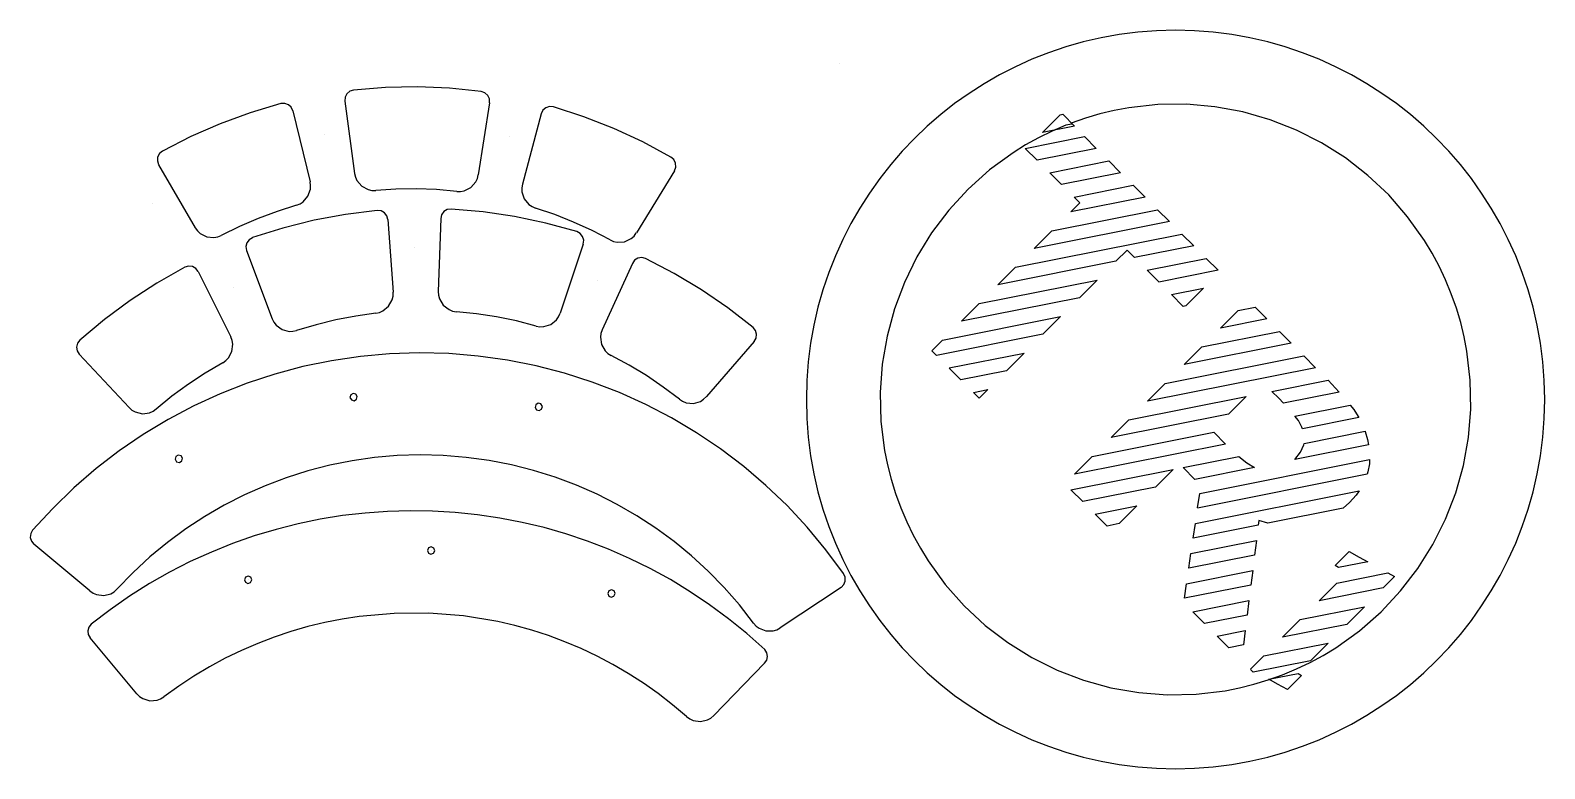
# Model space of a CAD drawing. Extents: x -636 to -328, y 807 to 1203.
# Drawn here: x -635.9 to -328.2, y 1053.4 to 1203.4 of the extents above; entities that cross this region are included whole.
import ezdxf

# ---------------------------------------------------------------- set-up
doc = ezdxf.new("R2010")
doc.units = 0

msp = doc.modelspace()

# ---------------------------------------------------------------- linework, layer by layer
at = {"layer": 'Layer 1'}
for p, q in [((-410.859322, 1203.052784), (-414.612771, 1202.575832)), ((-407.050494, 1203.342411), (-410.859322, 1203.052784)), ((-403.191, 1203.44), (-407.050494, 1203.342411)), ((-399.331506, 1203.342411), (-403.191, 1203.44)), ((-395.522678, 1203.052784), (-399.331506, 1203.342411)), ((-391.769229, 1202.575832), (-395.522678, 1203.052784)), ((-425.493722, 1200.068152), (-428.978533, 1198.889025)), ((-421.934683, 1201.078804), (-425.493722, 1200.068152)), ((-418.306129, 1201.916268), (-421.934683, 1201.078804)), ((-414.612771, 1202.575832), (-418.306129, 1201.916268)), ((-388.075871, 1201.916268), (-391.769229, 1202.575832)), ((-384.447317, 1201.078804), (-388.075871, 1201.916268)), ((-380.888278, 1200.068152), (-384.447317, 1201.078804)), ((-377.403467, 1198.889025), (-380.888278, 1200.068152)), ((-432.384403, 1197.546134), (-435.706621, 1196.044193)), ((-428.978533, 1198.889025), (-432.384403, 1197.546134)), ((-373.997597, 1197.546134), (-377.403467, 1198.889025)), ((-370.675379, 1196.044193), (-373.997597, 1197.546134)), ((-471.423, 1196.68), (-471.423, 1196.68)), ((-471.423, 1196.68), (-471.423, 1196.68)), ((-438.940473, 1194.387914), (-442.081248, 1192.582008)), ((-435.706621, 1196.044193), (-438.940473, 1194.387914)), ((-367.441527, 1194.387914), (-370.675379, 1196.044193)), ((-364.300752, 1192.582008), (-367.441527, 1194.387914)), ((-570.942534, 1191.059027), (-571.54369, 1190.54474)), ((-570.189, 1191.3), (-570.942534, 1191.059027)), ((-563.707738, 1191.820524), (-570.1894, 1191.30165)), ((-557.212509, 1191.943065), (-563.707738, 1191.820524)), ((-550.721875, 1191.669486), (-557.212509, 1191.943065)), ((-544.254, 1191), (-550.721875, 1191.669486)), ((-543.50559, 1190.74373), (-544.25331, 1191.00215)), ((-542.91657, 1190.21561), (-543.50559, 1190.74373)), ((-442.081248, 1192.582008), (-445.124232, 1190.631189)), ((-361.257768, 1190.631189), (-364.300752, 1192.582008)), ((-584.949, 1188.54), (-591.180762, 1186.683373)), ((-584.158642, 1188.590925), (-584.94836, 1188.54355)), ((-583.41235, 1188.3284), (-584.158642, 1188.590925)), ((-582.82622, 1187.797042), (-583.41235, 1188.3284)), ((-582.492, 1187.08), (-582.82622, 1187.797042)), ((-571.898394, 1189.837591), (-571.95114, 1189.04822)), ((-571.951, 1189.05), (-569.99613, 1174.3675)), ((-571.54369, 1190.54474), (-571.898394, 1189.837591)), ((-542.543, 1188.71), (-544.83899, 1174.0771)), ((-542.578384, 1189.500376), (-542.91657, 1190.21561)), ((-542.544, 1188.71), (-542.578384, 1189.500376)), ((-531.10255, 1187.72063), (-531.700904, 1187.203081)), ((-530.350361, 1187.965734), (-531.10255, 1187.72063)), ((-529.562, 1187.9), (-530.350361, 1187.965734)), ((-523.37493, 1185.892704), (-529.5618, 1187.8938)), ((-448.064715, 1188.540169), (-450.897983, 1186.31366)), ((-445.124232, 1190.631189), (-448.064715, 1188.540169)), ((-412.702173, 1187.692805), (-415.64325, 1187.141715)), ((-406.818907, 1188.345591), (-412.702173, 1187.692805)), ((-400.966302, 1188.4136), (-406.818907, 1188.345591)), ((-395.182926, 1187.914136), (-400.966302, 1188.4136)), ((-389.507351, 1186.864501), (-395.182926, 1187.914136)), ((-358.317285, 1188.540169), (-361.257768, 1190.631189)), ((-355.484017, 1186.31366), (-358.317285, 1188.540169)), ((-591.180762, 1186.683373), (-597.282032, 1184.452278)), ((-582.492, 1187.08), (-579.01392, 1172.6827)), ((-532.052, 1186.49), (-535.8641, 1172.1768)), ((-531.700904, 1187.203081), (-532.05172, 1186.49399)), ((-517.327204, 1183.520278), (-523.37493, 1185.892704)), ((-450.897983, 1186.31366), (-453.619324, 1183.956375)), ((-430.24, 1182.69), (-426.6504, 1186.27777)), ((-426.65, 1186.28), (-426.11236, 1186.38846)), ((-426.113, 1186.39), (-423.71456, 1183.99022)), ((-424.407, 1184.57), (-424.2427, 1184.40331)), ((-421.500185, 1185.579325), (-424.4064, 1184.5637)), ((-418.577527, 1186.437943), (-421.500185, 1185.579325)), ((-415.64325, 1187.141715), (-418.577527, 1186.437943)), ((-383.978148, 1185.281996), (-389.507351, 1186.864501)), ((-378.633888, 1183.183925), (-383.978148, 1185.281996)), ((-352.762676, 1183.956375), (-355.484017, 1186.31366)), ((-603.235962, 1181.853453), (-609.0257, 1178.89364)), ((-597.282032, 1184.452278), (-603.235962, 1181.853453)), ((-576.15, 1182.33), (-576.15, 1182.33)), ((-576.15, 1182.33), (-576.15, 1182.33)), ((-538.501, 1181.9), (-538.501, 1181.9)), ((-538.501, 1181.9), (-538.501, 1181.9)), ((-511.435326, 1180.783662), (-517.327204, 1183.520278)), ((-456.224025, 1181.473025), (-458.707375, 1178.868324)), ((-453.619324, 1183.956375), (-456.224025, 1181.473025)), ((-433.711, 1179.46), (-421.6912, 1181.85178)), ((-431.009689, 1181.606066), (-433.649087, 1180.143596)), ((-428.274295, 1182.946485), (-431.009689, 1181.606066)), ((-423.714, 1183.99), (-430.23968, 1182.69355)), ((-425.445, 1184.16), (-428.274295, 1182.946485)), ((-424.242, 1184.4), (-425.44506, 1184.1619)), ((-421.691, 1181.85), (-419.29255, 1179.45291)), ((-373.51314, 1180.587589), (-378.633888, 1183.183925)), ((-350.157975, 1181.473025), (-352.762676, 1183.956375)), ((-347.674625, 1178.868324), (-350.157975, 1181.473025)), ((-609.628972, 1178.38903), (-609.98756, 1177.68384)), ((-609.025, 1178.9), (-609.628972, 1178.38903)), ((-505.716, 1177.69), (-511.435326, 1180.783662)), ((-458.707375, 1178.868324), (-461.06466, 1176.146983)), ((-436.190394, 1178.563925), (-440.97035, 1175.072385)), ((-433.649087, 1180.143596), (-436.190394, 1178.563925)), ((-431.312, 1177.06), (-433.71045, 1179.45716)), ((-419.292, 1179.45), (-431.3118, 1177.05815)), ((-368.654475, 1177.51029), (-373.51314, 1180.587589)), ((-345.31734, 1176.146983), (-347.674625, 1178.868324)), ((-609.98756, 1177.68384), (-610.044669, 1176.894778)), ((-610.044669, 1176.894778), (-609.7913, 1176.1453)), ((-609.791, 1176.14), (-602.36603, 1163.3231)), ((-505.124097, 1177.166871), (-505.716, 1177.69176)), ((-504.78202, 1176.45353), (-505.124097, 1177.166871)), ((-505.014, 1174.92), (-504.7433, 1175.663369)), ((-504.7433, 1175.663369), (-504.78202, 1176.45353)), ((-461.06466, 1176.146983), (-463.291169, 1173.313715)), ((-428.761, 1174.51), (-416.741, 1176.89923)), ((-416.741, 1176.9), (-414.34255, 1174.50284)), ((-364.096465, 1173.96933), (-368.654475, 1177.51029)), ((-343.090831, 1173.313715), (-345.31734, 1176.146983)), ((-578.903891, 1171.903514), (-579.01319, 1172.68169)), ((-569.996, 1174.37), (-569.816929, 1173.604849)), ((-569.816929, 1173.604849), (-569.502353, 1172.908778)), ((-569.502353, 1172.908778), (-568.531796, 1171.776035)), ((-546.363744, 1171.516275), (-545.367104, 1172.626133)), ((-545.367104, 1172.626133), (-545.036425, 1173.314694)), ((-545.036425, 1173.314694), (-544.83961, 1174.07547)), ((-505.013, 1174.92), (-512.73443, 1162.2784)), ((-463.291169, 1173.313715), (-465.382189, 1170.373232)), ((-440.97035, 1175.072385), (-445.332795, 1171.170253)), ((-426.363, 1172.11), (-428.76146, 1174.50978)), ((-414.343, 1174.5), (-426.363, 1172.10815)), ((-359.87768, 1169.982013), (-364.096465, 1173.96933)), ((-340.999811, 1170.373232), (-343.090831, 1173.313715)), ((-580.41756, 1168.605673), (-579.441939, 1169.734049)), ((-579.441939, 1169.734049), (-578.945896, 1171.140823)), ((-578.945896, 1171.140823), (-578.903891, 1171.903514)), ((-568.531796, 1171.776035), (-567.214554, 1171.076087)), ((-567.214554, 1171.076087), (-566.466621, 1170.92101)), ((-566.466621, 1170.92101), (-565.68085, 1170.91325)), ((-561.569369, 1171.169935), (-565.6808, 1170.9113)), ((-557.452668, 1171.224205), (-561.569369, 1171.169935)), ((-553.338332, 1171.074197), (-557.452668, 1171.224205)), ((-549.234, 1170.72), (-553.338332, 1171.074197)), ((-549.234, 1170.72), (-548.448256, 1170.709498)), ((-548.448256, 1170.709498), (-547.696915, 1170.847148)), ((-547.696915, 1170.847148), (-546.363744, 1171.516275)), ((-535.864, 1172.18), (-535.991369, 1171.40457)), ((-535.991369, 1171.40457), (-535.967112, 1170.641106)), ((-535.967112, 1170.641106), (-535.503916, 1169.223176)), ((-535.503916, 1169.223176), (-534.554805, 1168.072421)), ((-465.382189, 1170.373232), (-467.333008, 1167.330248)), ((-445.332795, 1171.170253), (-449.260965, 1166.896338)), ((-409.393, 1169.55), (-424.4761, 1166.54964)), ((-422.64, 1168.39), (-423.81159, 1169.56212)), ((-423.811, 1169.56), (-411.7912, 1171.95178)), ((-411.791, 1171.95), (-409.39255, 1169.55028)), ((-356.03669, 1165.565638), (-359.87768, 1169.982013)), ((-339.048992, 1167.330248), (-340.999811, 1170.373232)), ((-611.101, 1168.33), (-611.101, 1168.33)), ((-611.101, 1168.33), (-611.101, 1168.33)), ((-585.716435, 1166.656566), (-589.574973, 1165.220671)), ((-581.789, 1167.9), (-585.716435, 1166.656566)), ((-581.789, 1167.9), (-581.059037, 1168.19098)), ((-581.059037, 1168.19098), (-580.41756, 1168.605673)), ((-565.377, 1166.85), (-571.829855, 1166.048665)), ((-564.590048, 1166.765574), (-565.37673, 1166.84937)), ((-563.8974, 1166.38336), (-564.590048, 1166.765574)), ((-563.40714, 1165.762427), (-563.8974, 1166.38336)), ((-551.82288, 1166.60901), (-552.289552, 1165.970172)), ((-551.145, 1167.016876), (-551.82288, 1166.60901)), ((-550.362, 1167.13), (-551.145, 1167.016876)), ((-543.883666, 1166.57398), (-550.362, 1167.13337)), ((-537.457475, 1165.621486), (-543.883666, 1166.57398)), ((-534.554805, 1168.072421), (-533.923154, 1167.642924)), ((-533.923154, 1167.642924), (-533.20017, 1167.33505)), ((-529.303145, 1165.996204), (-533.2006, 1167.33064)), ((-467.333008, 1167.330248), (-469.138914, 1164.189473)), ((-449.260965, 1166.896338), (-452.738096, 1162.289448)), ((-428.294, 1162.73), (-406.8413, 1166.9977)), ((-424.476, 1166.55), (-422.63953, 1168.38624)), ((-406.842, 1167), (-404.44356, 1164.60022)), ((-337.243086, 1164.189473), (-339.048992, 1167.330248)), ((-602.367, 1163.32), (-601.908759, 1162.681638)), ((-593.357524, 1163.595141), (-597.057, 1161.7828)), ((-589.574973, 1165.220671), (-593.357524, 1163.595141)), ((-584.517448, 1163.277252), (-590.7167, 1161.3149)), ((-578.215919, 1164.856461), (-584.517448, 1163.277252)), ((-571.829855, 1166.048665), (-578.215919, 1164.856461)), ((-563.196, 1165), (-563.40714, 1165.762427)), ((-563.196, 1165), (-562.14472, 1150.226)), ((-552.472, 1165.2), (-552.97047, 1150.3961)), ((-552.289552, 1165.970172), (-552.47202, 1165.20037)), ((-531.101297, 1164.279092), (-537.457475, 1165.621486)), ((-524.833, 1162.55), (-531.101297, 1164.279092)), ((-525.47906, 1164.470957), (-529.303145, 1165.996204)), ((-521.735345, 1162.757892), (-525.47906, 1164.470957)), ((-469.138914, 1164.189473), (-470.795193, 1160.955621)), ((-404.443, 1164.6), (-431.8837, 1159.14163)), ((-352.612066, 1160.73751), (-356.03669, 1165.565638)), ((-335.586807, 1160.955621), (-337.243086, 1164.189473)), ((-601.908759, 1162.681638), (-601.351763, 1162.158949)), ((-601.351763, 1162.158949), (-600.021617, 1161.483864)), ((-600.021617, 1161.483864), (-598.536788, 1161.341284)), ((-598.536788, 1161.341284), (-597.786438, 1161.484227)), ((-597.786438, 1161.484227), (-597.0575, 1161.77775)), ((-591.86727, 1160.2696), (-592.053976, 1159.50083)), ((-591.397094, 1160.905862), (-591.86727, 1160.2696)), ((-590.717, 1161.31), (-591.397094, 1160.905862)), ((-523.526, 1160), (-528.20853, 1145.9477)), ((-524.138284, 1162.164675), (-524.83302, 1162.54309)), ((-523.64463, 1161.54644), (-524.138284, 1162.164675)), ((-523.429307, 1160.785212), (-523.64463, 1161.54644)), ((-523.526, 1160), (-523.429307, 1160.785212)), ((-518.079, 1160.86), (-521.735345, 1162.757892)), ((-518.079, 1160.86), (-517.35708, 1160.549598)), ((-517.35708, 1160.549598), (-516.610251, 1160.389236)), ((-516.610251, 1160.389236), (-515.122499, 1160.497241)), ((-515.122499, 1160.497241), (-513.777004, 1161.14122)), ((-513.777004, 1161.14122), (-513.207998, 1161.650827)), ((-513.207998, 1161.650827), (-512.73503, 1162.27838)), ((-470.795193, 1160.955621), (-472.297134, 1157.633403)), ((-452.738096, 1162.289448), (-455.747425, 1157.388391)), ((-435.702, 1155.32), (-401.8914, 1162.04577)), ((-431.884, 1159.14), (-428.2944, 1162.73039)), ((-401.892, 1162.05), (-399.49355, 1159.65284)), ((-351.067945, 1158.174445), (-352.612066, 1160.73751)), ((-334.084866, 1157.633403), (-335.586807, 1160.955621)), ((-592.053976, 1159.50083), (-591.92797, 1158.71979)), ((-591.929, 1158.72), (-586.72411, 1144.8523)), ((-557.726, 1159.27), (-557.726, 1159.27)), ((-557.726, 1159.27), (-557.726, 1159.27)), ((-512.40203, 1157.1377), (-513.077669, 1156.726141)), ((-511.619685, 1157.255128), (-512.40203, 1157.1377)), ((-510.853, 1157.06), (-511.619685, 1157.255128)), ((-505.081688, 1154.068059), (-510.8528, 1157.064)), ((-472.297134, 1157.633403), (-473.640025, 1154.227533)), ((-455.747425, 1157.388391), (-458.272187, 1152.231975)), ((-413.032, 1158.78), (-415.30556, 1156.50724)), ((-411.513, 1157.26), (-413.03224, 1158.77867)), ((-399.493, 1159.65), (-411.5128, 1157.25816)), ((-408.962, 1154.71), (-396.942, 1157.09922)), ((-396.942, 1157.1), (-394.54354, 1154.70284)), ((-349.642379, 1155.51493), (-351.067945, 1158.174445)), ((-332.741975, 1154.227533), (-334.084866, 1157.633403)), ((-604.481, 1155.31), (-610.13601, 1152.100298)), ((-603.722583, 1155.527709), (-604.48144, 1155.30403)), ((-602.93638, 1155.43965), (-603.722583, 1155.527709)), ((-602.245833, 1155.053591), (-602.93638, 1155.43965)), ((-601.759, 1154.43), (-602.245833, 1155.053591)), ((-601.759, 1154.43), (-595.13368, 1141.1826)), ((-513.54, 1156.08), (-519.66686, 1142.5953)), ((-513.077669, 1156.726141), (-513.54084, 1156.08479)), ((-499.509153, 1150.728874), (-505.081688, 1154.068059)), ((-473.640025, 1154.227533), (-474.819152, 1150.742722)), ((-415.306, 1156.51), (-439.2921, 1151.73693)), ((-439.292, 1151.73), (-435.7024, 1155.32039)), ((-406.564, 1152.31), (-408.96246, 1154.70978)), ((-394.544, 1154.7), (-406.564, 1152.30816)), ((-348.340191, 1152.761127), (-349.642379, 1155.51493)), ((-331.562848, 1150.742722), (-332.741975, 1154.227533)), ((-610.13601, 1152.100298), (-615.579731, 1148.555015)), ((-594.51, 1151.23), (-594.51, 1151.23)), ((-594.51, 1151.23), (-594.51, 1151.23)), ((-520.665, 1152.61), (-520.665, 1152.61)), ((-520.665, 1152.61), (-520.665, 1152.61)), ((-494.15049, 1147.056252), (-499.509153, 1150.728874)), ((-474.819152, 1150.742722), (-475.829804, 1147.183683)), ((-458.272187, 1152.231975), (-460.295621, 1146.859008)), ((-443.11, 1147.92), (-419.1239, 1152.69314)), ((-419.124, 1152.69), (-422.7136, 1149.09961)), ((-404.012, 1149.76), (-397.48631, 1151.05645)), ((-397.487, 1151.06), (-401.0766, 1147.47223)), ((-347.1662, 1149.9152), (-348.340191, 1152.761127)), ((-330.552196, 1147.183683), (-331.562848, 1150.742722)), ((-615.579731, 1148.555015), (-620.797262, 1144.684524)), ((-563.054124, 1147.390997), (-562.332428, 1148.696454)), ((-562.332428, 1148.696454), (-562.164965, 1149.441718)), ((-562.164965, 1149.441718), (-562.14417, 1150.22726)), ((-552.97, 1150.4), (-552.919837, 1149.615778)), ((-552.919837, 1149.615778), (-552.724615, 1148.877295)), ((-552.724615, 1148.877295), (-551.954588, 1147.599743)), ((-551.954588, 1147.599743), (-550.771112, 1146.691741)), ((-422.714, 1149.1), (-446.7001, 1144.32955)), ((-446.7, 1144.33), (-443.1104, 1147.91777)), ((-401.614, 1147.36), (-404.01244, 1149.75978)), ((-346.137094, 1147.013726), (-347.1662, 1149.9152)), ((-620.797262, 1144.684524), (-625.7737, 1140.4992)), ((-586.723, 1144.86), (-586.376545, 1144.154679)), ((-573.793665, 1144.614164), (-577.79284, 1143.636057)), ((-569.750907, 1145.392686), (-573.793665, 1144.614164)), ((-565.672, 1145.97), (-569.750907, 1145.392686)), ((-565.672, 1145.97), (-564.903988, 1146.136364)), ((-564.903988, 1146.136364), (-564.2028, 1146.439357)), ((-564.2028, 1146.439357), (-563.054124, 1147.390997)), ((-550.771112, 1146.691741), (-550.059078, 1146.415197)), ((-550.059078, 1146.415197), (-549.28538, 1146.27769)), ((-545.188342, 1145.852158), (-549.286, 1146.27649)), ((-541.119305, 1145.22541), (-545.188342, 1145.852158)), ((-537.086365, 1144.39758), (-541.119305, 1145.22541)), ((-530.134614, 1143.681019), (-528.96828, 1144.610938)), ((-528.96828, 1144.610938), (-528.528366, 1145.235395)), ((-528.528366, 1145.235395), (-528.20854, 1145.95319)), ((-489.021, 1143.06), (-494.15049, 1147.056252)), ((-475.829804, 1147.183683), (-476.667268, 1143.555129)), ((-460.295621, 1146.859008), (-461.800962, 1141.308299)), ((-450.518, 1140.51), (-426.5319, 1145.28313)), ((-426.532, 1145.28), (-430.1216, 1141.68961)), ((-401.076, 1147.47), (-401.61365, 1147.36154)), ((-394.055, 1142.93), (-390.4654, 1146.51777)), ((-384.644, 1144.8), (-394.05471, 1142.92939)), ((-390.465, 1146.52), (-387.04235, 1147.20262)), ((-387.043, 1147.2), (-384.64455, 1144.80022)), ((-345.264917, 1144.095083), (-346.137094, 1147.013726)), ((-329.714732, 1143.555129), (-330.552196, 1147.183683)), ((-586.376545, 1144.154679), (-585.913578, 1143.547124)), ((-585.913578, 1143.547124), (-584.713278, 1142.661499)), ((-584.713278, 1142.661499), (-583.272425, 1142.2755)), ((-583.272425, 1142.2755), (-582.50877, 1142.292476)), ((-582.50877, 1142.292476), (-581.74135, 1142.4615)), ((-577.79284, 1143.636057), (-581.741, 1142.45999)), ((-533.097, 1143.37), (-537.086365, 1144.39758)), ((-533.097, 1143.37), (-532.323788, 1143.229791)), ((-532.323788, 1143.229791), (-531.560026, 1143.241387)), ((-531.560026, 1143.241387), (-530.134614, 1143.681019)), ((-519.91976, 1141.856268), (-520.022001, 1141.099284)), ((-519.666, 1142.6), (-519.91976, 1141.856268)), ((-488.524276, 1142.444195), (-489.02131, 1143.05967)), ((-488.30478, 1141.68412), (-488.524276, 1142.444195)), ((-488.39718, 1140.898441), (-488.30478, 1141.68412)), ((-476.667268, 1143.555129), (-477.326832, 1139.861771)), ((-430.122, 1141.69), (-451.74, 1137.39056)), ((-397.873, 1139.11), (-382.0927, 1142.24794)), ((-382.093, 1142.25), (-379.69455, 1139.85028)), ((-344.547529, 1141.1641), (-345.264917, 1144.095083)), ((-329.055168, 1139.861771), (-329.714732, 1143.555129)), ((-626.247669, 1139.866342), (-626.43858, 1139.09857)), ((-626.43858, 1139.09857), (-626.316865, 1138.316884)), ((-625.774, 1140.5), (-626.247669, 1139.866342)), ((-594.851476, 1140.449499), (-595.13287, 1141.18321)), ((-594.888189, 1138.214624), (-594.720997, 1139.696879)), ((-594.720997, 1139.696879), (-594.851476, 1140.449499)), ((-520.022001, 1141.099284), (-519.79949, 1139.6243)), ((-519.79949, 1139.6243), (-519.053584, 1138.332526)), ((-488.787, 1140.21), (-498.49056, 1129.019)), ((-488.787, 1140.21), (-488.39718, 1140.898441)), ((-477.326832, 1139.861771), (-477.803784, 1136.108322)), ((-461.800962, 1141.308299), (-462.771446, 1135.618655)), ((-452.688, 1138.34), (-450.51814, 1140.50962)), ((-401.463, 1135.52), (-397.8734, 1139.11033)), ((-379.694, 1139.85), (-401.4623, 1135.52139)), ((-343.98279, 1138.22561), (-344.547529, 1141.1641)), ((-328.578216, 1136.108322), (-329.055168, 1139.861771)), ((-626.316865, 1138.316884), (-625.90157, 1137.64355)), ((-625.901, 1137.64), (-615.7868, 1126.8208)), ((-596.763, 1135.9), (-600.310503, 1133.805689)), ((-596.763, 1135.9), (-596.117116, 1136.347603)), ((-596.117116, 1136.347603), (-595.585254, 1136.895859)), ((-595.585254, 1136.895859), (-594.888189, 1138.214624)), ((-574.667087, 1136.31214), (-580.463999, 1135.113948)), ((-568.793479, 1137.182161), (-574.667087, 1136.31214)), ((-562.856437, 1137.718382), (-568.793479, 1137.182161)), ((-556.869223, 1137.915171), (-562.856437, 1137.718382)), ((-550.8451, 1137.7669), (-556.869223, 1137.915171)), ((-544.839469, 1137.272294), (-550.8451, 1137.7669)), ((-538.907318, 1136.438525), (-544.839469, 1137.272294)), ((-533.061233, 1135.272604), (-538.907318, 1136.438525)), ((-519.053584, 1138.332526), (-518.501582, 1137.804555)), ((-518.501582, 1137.804555), (-517.8394, 1137.38144)), ((-514.216076, 1135.420411), (-517.8394, 1137.38056)), ((-510.696621, 1133.284196), (-514.216076, 1135.420411)), ((-477.803784, 1136.108322), (-478.093411, 1132.299494)), ((-462.771446, 1135.618655), (-463.190311, 1129.828884)), ((-451.74, 1137.39), (-452.68827, 1138.33714)), ((-449.188, 1134.84), (-433.9395, 1137.87479)), ((-433.94, 1137.87), (-437.52959, 1134.27961)), ((-405.281, 1131.71), (-377.1431, 1137.30595)), ((-377.143, 1137.3), (-374.74456, 1134.90285)), ((-343.302697, 1132.345433), (-343.98279, 1138.22561)), ((-328.288589, 1132.299494), (-328.578216, 1136.108322)), ((-600.310503, 1133.805689), (-603.747603, 1131.539321)), ((-586.170951, 1133.593214), (-591.77468, 1131.75557)), ((-580.463999, 1135.113948), (-586.170951, 1133.593214)), ((-527.3138, 1133.781544), (-533.061233, 1135.272604)), ((-521.677606, 1131.972354), (-527.3138, 1133.781544)), ((-507.287455, 1130.976024), (-510.696621, 1133.284196)), ((-478.093411, 1132.299494), (-478.191, 1128.44)), ((-446.79, 1132.44), (-449.18845, 1134.83715)), ((-437.53, 1134.28), (-446.79042, 1132.43851)), ((-374.745, 1134.9), (-408.871, 1128.11081)), ((-383.629, 1130.08), (-372.1987, 1132.35276)), ((-372.199, 1132.35), (-369.92042, 1129.92904)), ((-343.207514, 1126.493202), (-343.302697, 1132.345433)), ((-328.191, 1128.44), (-328.288589, 1132.299494)), ((-603.747603, 1131.539321), (-607.068051, 1129.10524)), ((-597.261925, 1129.606644), (-602.619422, 1127.152067)), ((-591.77468, 1131.75557), (-597.261925, 1129.606644)), ((-570.76996, 1129.38868), (-570.911246, 1128.832765)), ((-570.27641, 1129.681071), (-570.76996, 1129.38868)), ((-569.72064, 1129.53913), (-570.27641, 1129.681071)), ((-569.427717, 1129.045922), (-569.72064, 1129.53913)), ((-516.165238, 1129.852047), (-521.677606, 1131.972354)), ((-510.789282, 1127.427633), (-516.165238, 1129.852047)), ((-503.995, 1128.5), (-507.287455, 1130.976024)), ((-463.190311, 1129.828884), (-463.040792, 1123.977796)), ((-444.239, 1129.89), (-441.34816, 1130.46416)), ((-443.081, 1128.73), (-444.23882, 1129.88887)), ((-441.348, 1130.46), (-443.08102, 1128.72697)), ((-408.871, 1128.11), (-405.2814, 1131.70033)), ((-382.233, 1128.68), (-383.62867, 1130.07704)), ((-369.92, 1129.93), (-381.2841, 1127.6678)), ((-615.786, 1126.82), (-615.196005, 1126.300964)), ((-615.196005, 1126.300964), (-614.535779, 1125.916833)), ((-611.60903, 1125.752729), (-610.909996, 1126.060651)), ((-610.909996, 1126.060651), (-610.26567, 1126.51049)), ((-607.068051, 1129.10524), (-610.2656, 1126.50779)), ((-602.619422, 1127.152067), (-607.833909, 1124.397468)), ((-570.911246, 1128.832765), (-570.61832, 1128.33961)), ((-570.61832, 1128.33961), (-570.06255, 1128.197616)), ((-570.06255, 1128.197616), (-569.569, 1128.49)), ((-569.569, 1128.49), (-569.427717, 1129.045922)), ((-569.569, 1128.49), (-569.569, 1128.49)), ((-533.17196, 1127.37874), (-533.312829, 1126.822995)), ((-533.312829, 1126.822995), (-533.01995, 1126.3301)), ((-532.678482, 1127.670651), (-533.17196, 1127.37874)), ((-533.01995, 1126.3301), (-532.464474, 1126.18809)), ((-532.12301, 1127.52865), (-532.678482, 1127.670651)), ((-532.464474, 1126.18809), (-531.971, 1126.48)), ((-531.830131, 1127.035773), (-532.12301, 1127.52865)), ((-531.971, 1126.48), (-531.830131, 1127.035773)), ((-531.971, 1126.48), (-531.971, 1126.48)), ((-505.562325, 1124.706125), (-510.789282, 1127.427633)), ((-503.995, 1128.5), (-503.334301, 1128.074577)), ((-503.334301, 1128.074577), (-502.62424, 1127.793014)), ((-502.62424, 1127.793014), (-501.139094, 1127.653687)), ((-501.139094, 1127.653687), (-499.70568, 1128.06647)), ((-499.70568, 1128.06647), (-499.060286, 1128.475042)), ((-499.060286, 1128.475042), (-498.49012, 1129.01581)), ((-478.191, 1128.44), (-478.093411, 1124.580506)), ((-412.689, 1124.3), (-388.8278, 1129.04658)), ((-403.191, 1128.44), (-403.191, 1128.44)), ((-403.191, 1128.44), (-403.191, 1128.44)), ((-388.828, 1129.04), (-392.4176, 1125.44961)), ((-381.284, 1127.67), (-382.23307, 1128.6833)), ((-378.937, 1125.08), (-367.7237, 1127.3104)), ((-367.723, 1127.31), (-366.99673, 1126.40778)), ((-366.997, 1126.41), (-366.06963, 1124.99716)), ((-343.68012, 1120.707566), (-343.207514, 1126.493202)), ((-328.288589, 1124.580506), (-328.191, 1128.44)), ((-328.191, 1128.44), (-328.191, 1128.44)), ((-614.535779, 1125.916833), (-613.087927, 1125.55796)), ((-613.087927, 1125.55796), (-611.60903, 1125.752729)), ((-607.833909, 1124.397468), (-612.892122, 1121.348478)), ((-500.496953, 1121.694533), (-505.562325, 1124.706125)), ((-478.093411, 1124.580506), (-477.803784, 1120.771678)), ((-463.040792, 1123.977796), (-462.306126, 1118.104196)), ((-416.279, 1120.71), (-412.68941, 1124.30036)), ((-392.417, 1125.45), (-416.2782, 1120.70342)), ((-378.243, 1124.18), (-378.93674, 1125.0796)), ((-377.505, 1122.8), (-378.24319, 1124.17585)), ((-365.959, 1124.78), (-377.4229, 1122.50199)), ((-366.07, 1124.99), (-365.95913, 1124.77827)), ((-328.578216, 1120.771678), (-328.288589, 1124.580506)), ((-612.892122, 1121.348478), (-617.7808, 1118.010726)), ((-495.605752, 1118.399869), (-500.496953, 1121.694533)), ((-477.803784, 1120.771678), (-477.326832, 1117.018229)), ((-420.097, 1116.89), (-395.4153, 1121.80068)), ((-395.415, 1121.8), (-393.01655, 1119.40022)), ((-377.423, 1122.5), (-377.505, 1122.79895)), ((-377.06, 1119.52), (-364.6667, 1121.98332)), ((-364.667, 1121.98), (-364.6559, 1121.9535)), ((-364.656, 1121.95), (-364.1697, 1120.32283)), ((-364.17, 1120.33), (-363.96071, 1119.25051)), ((-344.70339, 1115.027176), (-343.68012, 1120.707566)), ((-329.055168, 1117.018229), (-328.578216, 1120.771678)), ((-617.7808, 1118.010726), (-622.486679, 1114.389842)), ((-606.27595, 1116.85875), (-606.417275, 1116.30277)), ((-605.782415, 1117.151134), (-606.27595, 1116.85875)), ((-605.2266, 1117.0092), (-605.782415, 1117.151134)), ((-604.933675, 1116.51598), (-605.2266, 1117.0092)), ((-561.297462, 1117.030723), (-565.920394, 1116.632572)), ((-556.638098, 1117.172169), (-561.297462, 1117.030723)), ((-551.9521, 1117.0529), (-556.638098, 1117.172169)), ((-547.28008, 1116.672075), (-551.9521, 1117.0529)), ((-490.90131, 1114.829144), (-495.605752, 1118.399869)), ((-477.326832, 1117.018229), (-476.667268, 1113.324871)), ((-462.306126, 1118.104196), (-461.714125, 1115.171083)), ((-423.687, 1113.3), (-420.0974, 1116.89036)), ((-393.017, 1119.4), (-423.6867, 1113.29871)), ((-401.652, 1114.62), (-390.3289, 1116.87159)), ((-390.328, 1116.88), (-388.71298, 1115.55178)), ((-363.96, 1119.25), (-378.9381, 1116.27078)), ((-378.931, 1116.27), (-377.77397, 1117.71461)), ((-377.774, 1117.72), (-377.10461, 1119.25195)), ((-377.104, 1119.25), (-377.0601, 1119.51721)), ((-329.714732, 1113.324871), (-329.055168, 1117.018229)), ((-622.486679, 1114.389842), (-626.996498, 1110.491457)), ((-606.417275, 1116.30277), (-606.12435, 1115.80955)), ((-606.12435, 1115.80955), (-605.568539, 1115.667627)), ((-605.675, 1116.41), (-605.675, 1116.41)), ((-605.675, 1116.41), (-605.675, 1116.41)), ((-605.568539, 1115.667627), (-605.075, 1115.96)), ((-605.075, 1115.96), (-604.933675, 1116.51598)), ((-605.075, 1115.96), (-605.075, 1115.96)), ((-579.472627, 1113.937987), (-583.85186, 1112.553113)), ((-575.017774, 1115.082194), (-579.472627, 1113.937987)), ((-570.497097, 1115.981726), (-575.017774, 1115.082194)), ((-565.920394, 1116.632572), (-570.497097, 1115.981726)), ((-542.66233, 1116.034856), (-547.28008, 1116.672075)), ((-538.108163, 1115.146273), (-542.66233, 1116.034856)), ((-533.626894, 1114.011358), (-538.108163, 1115.146273)), ((-529.227836, 1112.635143), (-533.626894, 1114.011358)), ((-486.396212, 1110.989369), (-490.90131, 1114.829144)), ((-461.714125, 1115.171083), (-460.96955, 1112.246895)), ((-424.44, 1110.09), (-403.644, 1114.22544)), ((-403.644, 1114.23), (-407.2336, 1110.63961)), ((-399.253, 1112.22), (-401.65146, 1114.61978)), ((-387.158, 1114.63), (-399.2529, 1112.22228)), ((-398.261, 1109.36), (-363.7654, 1116.22066)), ((-388.713, 1115.55), (-387.15778, 1114.63457)), ((-378.938, 1116.27), (-378.93, 1116.275)), ((-363.808, 1115.37), (-364.09427, 1113.74808)), ((-363.765, 1116.22), (-363.8084, 1115.36276)), ((-346.260204, 1109.490683), (-344.70339, 1115.027176)), ((-588.145675, 1110.931584), (-592.344275, 1109.077408)), ((-583.85186, 1112.553113), (-588.145675, 1110.931584)), ((-524.920305, 1111.022659), (-529.227836, 1112.635143)), ((-520.713613, 1109.178939), (-524.920305, 1111.022659)), ((-482.103046, 1106.887556), (-486.396212, 1110.989369)), ((-476.667268, 1113.324871), (-475.829804, 1109.696317)), ((-460.96955, 1112.246895), (-460.070307, 1109.336484)), ((-364.25, 1113.25), (-398.6964, 1106.39731)), ((-364.095, 1113.75), (-364.25004, 1113.25788)), ((-330.552196, 1109.696317), (-329.714732, 1113.324871)), ((-626.996498, 1110.491457), (-631.296992, 1106.321199)), ((-592.344275, 1109.077408), (-596.437864, 1106.994595)), ((-516.617075, 1107.109012), (-520.713613, 1109.178939)), ((-475.829804, 1109.696317), (-474.819152, 1106.137278)), ((-460.070307, 1109.336484), (-459.0143, 1106.4447)), ((-422.041, 1107.69), (-424.43946, 1110.08975)), ((-407.233, 1110.64), (-422.0409, 1107.6952)), ((-399.16, 1103.25), (-365.8791, 1109.87253)), ((-398.696, 1106.4), (-398.2605, 1109.36331)), ((-366.464, 1109.03), (-367.8229, 1107.51392)), ((-365.879, 1109.87), (-366.46374, 1109.02863)), ((-348.333438, 1104.136737), (-346.260204, 1109.490683)), ((-331.562848, 1106.137278), (-330.552196, 1109.696317)), ((-631.296992, 1106.321199), (-635.3749, 1101.8847)), ((-600.416643, 1104.687156), (-604.270816, 1102.1591)), ((-596.437864, 1106.994595), (-600.416643, 1104.687156)), ((-572.402304, 1104.846059), (-576.939736, 1104.117482)), ((-567.844444, 1105.374031), (-572.402304, 1104.846059)), ((-563.273141, 1105.701662), (-567.844444, 1105.374031)), ((-558.695378, 1105.829212), (-563.273141, 1105.701662)), ((-554.118137, 1105.756946), (-558.695378, 1105.829212)), ((-549.548404, 1105.485126), (-554.118137, 1105.756946)), ((-544.993161, 1105.014015), (-549.548404, 1105.485126)), ((-540.459391, 1104.343875), (-544.993161, 1105.014015)), ((-512.640005, 1104.817913), (-516.617075, 1107.109012)), ((-508.791717, 1102.310671), (-512.640005, 1104.817913)), ((-478.034398, 1102.530716), (-482.103046, 1106.887556)), ((-474.819152, 1106.137278), (-473.640025, 1102.652467)), ((-459.0143, 1106.4447), (-457.81393, 1103.609797)), ((-417.092, 1102.74), (-419.49046, 1105.13975)), ((-419.49, 1105.14), (-411.05137, 1106.81746)), ((-411.051, 1106.82), (-414.6406, 1103.23223)), ((-369.145, 1106.34), (-384.4329, 1103.29996)), ((-367.823, 1107.51), (-369.14537, 1106.34053)), ((-332.741975, 1102.652467), (-331.562848, 1106.137278)), ((-635.375, 1101.88), (-635.764611, 1101.192726)), ((-604.270816, 1102.1591), (-607.990585, 1099.414436)), ((-585.925384, 1102.057462), (-590.359633, 1100.725494)), ((-581.449757, 1103.188037), (-585.925384, 1102.057462)), ((-576.939736, 1104.117482), (-581.449757, 1103.188037)), ((-535.954079, 1103.47497), (-540.459391, 1104.343875)), ((-531.484208, 1102.407561), (-535.954079, 1103.47497)), ((-527.056761, 1101.141912), (-531.484208, 1102.407561)), ((-505.081525, 1099.592318), (-508.791717, 1102.310671)), ((-474.202853, 1097.92586), (-478.034398, 1102.530716)), ((-473.640025, 1102.652467), (-472.297134, 1099.246597)), ((-457.81393, 1103.609797), (-456.486224, 1100.868205)), ((-414.641, 1103.23), (-417.09156, 1102.74053)), ((-386.376, 1102.92), (-399.5951, 1100.29006)), ((-399.595, 1100.29), (-399.1595, 1103.25066)), ((-386.262, 1103.84), (-386.3763, 1102.92191)), ((-384.433, 1103.3), (-386.26206, 1103.8318)), ((-350.905968, 1099.003989), (-348.333438, 1104.136737)), ((-334.084866, 1099.246597), (-332.741975, 1102.652467)), ((-635.764611, 1101.192726), (-635.85768, 1100.4082)), ((-635.85768, 1100.4082), (-635.639699, 1099.64882)), ((-635.639699, 1099.64882), (-635.14466, 1099.03311)), ((-623.76, 1089.54), (-635.1458, 1099.02874)), ((-607.990585, 1099.414436), (-611.566154, 1096.457175)), ((-594.74552, 1099.19187), (-599.076063, 1097.456327)), ((-590.359633, 1100.725494), (-594.74552, 1099.19187)), ((-554.3948, 1098.509551), (-554.933, 1098.31001)), ((-553.8731, 1098.27011), (-554.3948, 1098.509551)), ((-522.678721, 1099.678285), (-527.056761, 1101.141912)), ((-518.357073, 1098.016943), (-522.678721, 1099.678285)), ((-501.518744, 1096.667886), (-505.081525, 1099.592318)), ((-472.297134, 1099.246597), (-470.795193, 1095.924379)), ((-456.486224, 1100.868205), (-455.036021, 1098.222042)), ((-400.059, 1097.14), (-386.7658, 1099.78316)), ((-386.766, 1099.78), (-387.13218, 1096.83255)), ((-353.960674, 1094.131088), (-350.905968, 1099.003989)), ((-335.586807, 1095.924379), (-334.084866, 1099.246597)), ((-611.566154, 1096.457175), (-614.987724, 1093.291326)), ((-603.344277, 1095.518603), (-607.54318, 1093.378435)), ((-599.076063, 1097.456327), (-603.344277, 1095.518603)), ((-554.933, 1098.31), (-555.172425, 1097.788289)), ((-555.172425, 1097.788289), (-554.9728, 1097.2501)), ((-554.9728, 1097.2501), (-554.451092, 1097.01064)), ((-554.933, 1098.31001), (-554.933, 1098.31)), ((-554.451092, 1097.01064), (-553.9129, 1097.2102)), ((-554.422, 1097.76), (-554.422, 1097.76)), ((-554.422, 1097.76), (-554.422, 1097.76)), ((-553.9129, 1097.2102), (-553.673475, 1097.731916)), ((-553.673475, 1097.731916), (-553.8731, 1098.27011)), ((-514.0988, 1096.158149), (-518.357073, 1098.016943)), ((-509.910886, 1094.102166), (-514.0988, 1096.158149)), ((-498.112686, 1093.542407), (-501.518744, 1096.667886)), ((-470.621, 1093.08), (-474.202853, 1097.92586)), ((-470.795193, 1095.924379), (-469.138914, 1092.690527)), ((-455.036021, 1098.222042), (-453.468164, 1095.673427)), ((-453.468164, 1095.673427), (-449.998852, 1090.877309)), ((-387.132, 1096.83), (-400.4945, 1094.17092)), ((-400.494, 1094.17), (-400.0585, 1097.13334)), ((-370.762, 1094.69), (-367.91032, 1097.5422)), ((-364.153, 1095.47), (-370.10242, 1094.28467)), ((-367.911, 1097.54), (-365.90943, 1096.43935)), ((-365.909, 1096.44), (-364.15296, 1095.46631)), ((-337.243086, 1092.690527), (-335.586807, 1095.924379)), ((-614.987724, 1093.291326), (-618.2455, 1089.9209)), ((-607.54318, 1093.378435), (-611.665787, 1091.035561)), ((-592.112, 1092.36), (-592.351425, 1091.838295)), ((-591.573804, 1092.559607), (-592.112, 1092.35999)), ((-592.112, 1092.35999), (-592.112, 1092.36)), ((-591.0521, 1092.32019), (-591.573804, 1092.559607)), ((-590.852475, 1091.781975), (-591.0521, 1092.32019)), ((-505.800313, 1091.849256), (-509.910886, 1094.102166)), ((-494.872667, 1090.220912), (-498.112686, 1093.542407)), ((-470.307416, 1092.351225), (-470.62156, 1093.07612)), ((-470.29847, 1091.56126), (-470.307416, 1092.351225)), ((-469.138914, 1092.690527), (-467.333008, 1089.549752)), ((-400.958, 1091.02), (-387.5219, 1093.69493)), ((-387.522, 1093.7), (-387.88818, 1090.7499)), ((-370.102, 1094.28), (-370.76188, 1094.68747)), ((-370.443, 1091.16), (-360.0655, 1093.22375)), ((-358.679, 1092.47), (-360.97928, 1090.16815)), ((-360.066, 1093.22), (-358.67881, 1092.46328)), ((-357.480431, 1089.556685), (-353.960674, 1094.131088)), ((-339.048992, 1089.549752), (-337.243086, 1092.690527)), ((-623.759, 1089.54), (-623.10968, 1089.098313)), ((-619.484489, 1088.99741), (-618.829121, 1089.388864)), ((-618.829121, 1089.388864), (-618.24544, 1089.91424)), ((-611.665787, 1091.035561), (-615.705115, 1088.489717)), ((-592.351425, 1091.838295), (-592.1518, 1091.30009)), ((-592.1518, 1091.30009), (-591.6301, 1091.060661)), ((-591.6301, 1091.060661), (-591.0919, 1091.26029)), ((-591.602, 1091.81), (-591.602, 1091.81)), ((-591.602, 1091.81), (-591.602, 1091.81)), ((-591.0919, 1091.26029), (-590.852475, 1091.781975)), ((-518.306, 1089.58), (-518.545425, 1089.058295)), ((-517.7678, 1089.779622), (-518.306, 1089.57999)), ((-518.306, 1089.57999), (-518.306, 1089.58)), ((-517.2461, 1089.54019), (-517.7678, 1089.779622)), ((-517.046471, 1089.001975), (-517.2461, 1089.54019)), ((-501.774065, 1089.399682), (-505.800313, 1091.849256)), ((-497.839127, 1086.753707), (-501.774065, 1089.399682)), ((-491.808, 1086.708432), (-494.872667, 1090.220912)), ((-471.154, 1090.27), (-483.4852, 1082.04936)), ((-471.154, 1090.27), (-470.596162, 1090.829447)), ((-470.596162, 1090.829447), (-470.29847, 1091.56126)), ((-467.333008, 1089.549752), (-465.382189, 1086.506768)), ((-449.998852, 1090.877309), (-446.117016, 1086.496794)), ((-387.888, 1090.75), (-401.3937, 1088.06448)), ((-401.393, 1088.06), (-400.95723, 1091.02066)), ((-374.033, 1087.57), (-370.44338, 1091.16036)), ((-360.979, 1090.17), (-374.033, 1087.57442)), ((-361.448117, 1085.31943), (-357.480431, 1089.556685)), ((-340.999811, 1086.506768), (-339.048992, 1089.549752)), ((-623.10968, 1089.098313), (-622.407428, 1088.799008)), ((-622.407428, 1088.799008), (-620.927205, 1088.621905)), ((-620.927205, 1088.621905), (-619.484489, 1088.99741)), ((-615.705115, 1088.489717), (-619.65418, 1085.740641)), ((-518.545425, 1089.058295), (-518.3458, 1088.52009)), ((-518.3458, 1088.52009), (-517.824096, 1088.280661)), ((-517.824096, 1088.280661), (-517.2859, 1088.48029)), ((-517.795, 1089.03), (-517.795, 1089.03)), ((-517.795, 1089.03), (-517.795, 1089.03)), ((-517.2859, 1088.48029), (-517.046471, 1089.001975)), ((-494.002481, 1083.911593), (-497.839127, 1086.753707)), ((-488.928, 1083.01), (-491.808, 1086.708432)), ((-465.382189, 1086.506768), (-463.291169, 1083.566285)), ((-446.117016, 1086.496794), (-441.861385, 1082.548825)), ((-399.691, 1085.34), (-388.2774, 1087.61011)), ((-388.277, 1087.61), (-388.64345, 1084.66255)), ((-377.851, 1083.75), (-364.7967, 1086.34558)), ((-364.797, 1086.35), (-368.38632, 1082.76223)), ((-343.090831, 1083.566285), (-340.999811, 1086.506768)), ((-619.65418, 1085.740641), (-623.506, 1082.78807)), ((-576.004188, 1083.151508), (-579.465995, 1082.31522)), ((-572.518071, 1083.838184), (-576.004188, 1083.151508)), ((-569.012625, 1084.375435), (-572.518071, 1083.838184)), ((-561.963682, 1085.002414), (-569.012625, 1084.375435)), ((-554.897225, 1085.033944), (-561.963682, 1085.002414)), ((-547.853121, 1084.471525), (-554.897225, 1085.033944)), ((-540.871234, 1083.316656), (-547.853121, 1084.471525)), ((-537.416081, 1082.517522), (-540.871234, 1083.316656)), ((-490.271111, 1080.873603), (-494.002481, 1083.911593)), ((-488.928, 1083.01), (-488.403631, 1082.425411)), ((-463.291169, 1083.566285), (-461.06466, 1080.733017)), ((-397.292, 1082.94), (-399.69043, 1085.33975)), ((-388.644, 1084.66), (-397.2927, 1082.93756)), ((-381.441, 1080.16), (-377.8514, 1083.75036)), ((-365.84661, 1081.457973), (-361.448117, 1085.31943)), ((-345.31734, 1080.733017), (-343.090831, 1083.566285)), ((-623.966784, 1082.170127), (-624.155901, 1081.44753)), ((-624.155901, 1081.44753), (-624.067596, 1080.705831)), ((-624.067596, 1080.705831), (-623.69611, 1080.02865)), ((-623.506, 1082.79), (-623.966784, 1082.170127)), ((-614.197, 1068.64), (-623.69667, 1080.0215)), ((-586.29674, 1080.193057), (-589.655712, 1078.906808)), ((-582.898506, 1081.329132), (-586.29674, 1080.193057)), ((-579.465995, 1082.31522), (-582.898506, 1081.329132)), ((-533.991433, 1081.570839), (-537.416081, 1082.517522)), ((-530.602272, 1080.476792), (-533.991433, 1081.570839)), ((-527.253581, 1079.235571), (-530.602272, 1080.476792)), ((-486.652, 1077.64), (-490.271111, 1080.873603)), ((-488.403631, 1082.425411), (-487.793715, 1081.966342)), ((-487.793715, 1081.966342), (-486.39924, 1081.439224)), ((-486.39924, 1081.439224), (-484.908578, 1081.457563)), ((-484.908578, 1081.457563), (-484.178427, 1081.680317)), ((-484.178427, 1081.680317), (-483.48573, 1082.05028)), ((-461.06466, 1080.733017), (-458.707375, 1078.011676)), ((-441.861385, 1082.548825), (-437.27069, 1079.050345)), ((-394.741, 1080.39), (-389.03342, 1081.52507)), ((-392.342, 1077.99), (-394.74044, 1080.38712)), ((-389.033, 1081.53), (-389.3992, 1078.58255)), ((-368.386, 1082.76), (-381.4406, 1080.16183)), ((-370.658787, 1078.010966), (-365.84661, 1081.457973)), ((-347.674625, 1078.011676), (-345.31734, 1080.733017)), ((-592.97044, 1077.470197), (-596.235941, 1075.883036)), ((-589.655712, 1078.906808), (-592.97044, 1077.470197)), ((-523.950345, 1077.847362), (-527.253581, 1079.235571)), ((-520.697546, 1076.312354), (-523.950345, 1077.847362)), ((-486.239374, 1076.984997), (-486.6523, 1077.6377)), ((-486.105044, 1076.25028), (-486.239374, 1076.984997)), ((-458.707375, 1078.011676), (-456.224025, 1075.406975)), ((-437.27069, 1079.050345), (-432.38366, 1076.018298)), ((-389.399, 1078.58), (-392.34194, 1077.99529)), ((-385.259, 1076.34), (-372.2044, 1078.93559)), ((-372.205, 1078.94), (-375.79433, 1075.35223)), ((-373.214655, 1076.454959), (-370.658787, 1078.010966)), ((-350.157975, 1075.406975), (-347.674625, 1078.011676)), ((-599.44723, 1074.145139), (-602.599325, 1072.256317)), ((-596.235941, 1075.883036), (-599.44723, 1074.145139)), ((-517.500168, 1074.630733), (-520.697546, 1076.312354)), ((-514.363194, 1072.802686), (-517.500168, 1074.630733)), ((-496.996, 1064.23), (-486.6703, 1074.8659)), ((-486.67, 1074.87), (-486.248767, 1075.517348)), ((-486.248767, 1075.517348), (-486.105044, 1076.25028)), ((-456.224025, 1075.406975), (-453.619324, 1072.923625)), ((-432.38366, 1076.018298), (-427.239025, 1073.469625)), ((-387.976, 1073.63), (-385.25899, 1076.34728)), ((-375.794, 1075.35), (-387.3931, 1073.04284)), ((-378.615252, 1073.702095), (-375.867524, 1075.017058)), ((-375.867524, 1075.017058), (-373.214655, 1076.454959)), ((-352.762676, 1072.923625), (-350.157975, 1075.406975)), ((-602.599325, 1072.256317), (-605.687243, 1070.216383)), ((-511.291607, 1070.828402), (-514.363194, 1072.802686)), ((-508.29039, 1068.708068), (-511.291607, 1070.828402)), ((-453.619324, 1072.923625), (-450.897983, 1070.56634)), ((-427.239025, 1073.469625), (-421.875514, 1071.42127)), ((-421.875514, 1071.42127), (-416.331857, 1069.890177)), ((-387.393, 1073.04), (-387.97614, 1073.62206)), ((-387.266913, 1070.586626), (-384.352357, 1071.472339)), ((-384.352357, 1071.472339), (-381.4557, 1072.5149)), ((-382.459, 1070.63), (-384.21505, 1071.60369)), ((-384.215, 1071.6), (-378.26558, 1072.78534)), ((-381.4557, 1072.5149), (-378.615252, 1073.702095)), ((-377.606, 1072.38), (-380.45769, 1069.52779)), ((-378.266, 1072.79), (-377.60612, 1072.38253)), ((-355.484017, 1070.56634), (-352.762676, 1072.923625)), ((-614.197, 1068.64), (-613.637482, 1068.088877)), ((-613.637482, 1068.088877), (-613.000321, 1067.668338)), ((-613.000321, 1067.668338), (-611.575827, 1067.228379)), ((-610.089043, 1067.338857), (-609.374017, 1067.606366)), ((-609.374017, 1067.606366), (-608.70549, 1068.01851)), ((-605.687243, 1070.216383), (-608.706, 1068.02515)), ((-505.364526, 1066.441872), (-508.29039, 1068.708068)), ((-450.897983, 1070.56634), (-448.064715, 1068.339831)), ((-448.064715, 1068.339831), (-445.124232, 1066.248811)), ((-416.331857, 1069.890177), (-410.646783, 1068.893287)), ((-410.646783, 1068.893287), (-404.859022, 1068.447544)), ((-404.859022, 1068.447544), (-399.007304, 1068.569891)), ((-399.007304, 1068.569891), (-393.130357, 1069.27727)), ((-393.130357, 1069.27727), (-390.194527, 1069.855642)), ((-390.194527, 1069.855642), (-387.266913, 1070.586626)), ((-380.458, 1069.53), (-382.45957, 1070.63065)), ((-361.257768, 1066.248811), (-358.317285, 1068.339831)), ((-358.317285, 1068.339831), (-355.484017, 1070.56634)), ((-611.575827, 1067.228379), (-610.089043, 1067.338857)), ((-502.519, 1064.03), (-505.364526, 1066.441872)), ((-445.124232, 1066.248811), (-442.081248, 1064.297992)), ((-364.300752, 1064.297992), (-361.257768, 1066.248811)), ((-502.519, 1064.03), (-501.883274, 1063.568772)), ((-501.883274, 1063.568772), (-501.190316, 1063.248291)), ((-501.190316, 1063.248291), (-499.715942, 1063.026445)), ((-499.715942, 1063.026445), (-498.262363, 1063.358212)), ((-498.262363, 1063.358212), (-497.595397, 1063.729746)), ((-497.595397, 1063.729746), (-496.99606, 1064.23734)), ((-442.081248, 1064.297992), (-438.940473, 1062.492086)), ((-438.940473, 1062.492086), (-435.706621, 1060.835807)), ((-370.675379, 1060.835807), (-367.441527, 1062.492086)), ((-367.441527, 1062.492086), (-364.300752, 1064.297992)), ((-435.706621, 1060.835807), (-432.384403, 1059.333866)), ((-432.384403, 1059.333866), (-428.978533, 1057.990975)), ((-377.403467, 1057.990975), (-373.997597, 1059.333866)), ((-373.997597, 1059.333866), (-370.675379, 1060.835807)), ((-428.978533, 1057.990975), (-425.493722, 1056.811848)), ((-425.493722, 1056.811848), (-421.934683, 1055.801196)), ((-421.934683, 1055.801196), (-418.306129, 1054.963732)), ((-388.075871, 1054.963732), (-384.447317, 1055.801196)), ((-384.447317, 1055.801196), (-380.888278, 1056.811848)), ((-380.888278, 1056.811848), (-377.403467, 1057.990975)), ((-418.306129, 1054.963732), (-414.612771, 1054.304168)), ((-414.612771, 1054.304168), (-410.859322, 1053.827216)), ((-410.859322, 1053.827216), (-407.050494, 1053.537589)), ((-407.050494, 1053.537589), (-403.191, 1053.44)), ((-403.191, 1053.44), (-399.331506, 1053.537589)), ((-399.331506, 1053.537589), (-395.522678, 1053.827216)), ((-395.522678, 1053.827216), (-391.769229, 1054.304168)), ((-391.769229, 1054.304168), (-388.075871, 1054.963732))]:
    msp.add_line(p, q, dxfattribs=at)

doc.saveas('drawing.dxf')
